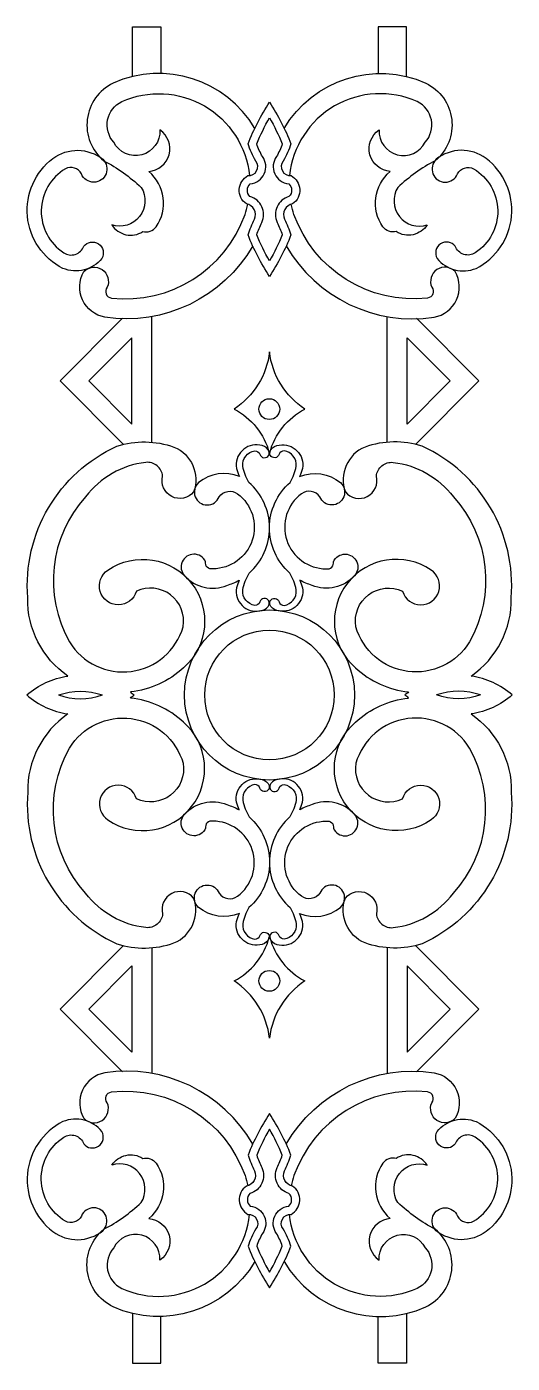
# Model space of a CAD drawing. Extents: x 1465 to 1705, y 914 to 1574.
import ezdxf

# ---------------------------------------------------------------- set-up
doc = ezdxf.new("R2010")
doc.units = 0
doc.header["$LTSCALE"] = 0.85
doc.header["$MEASUREMENT"] = 0
for name, color, linetype in [('3', 3, 'CONTINUOUS'), ('4', 4, 'CONTINUOUS'), ('7', 7, 'CONTINUOUS')]:
    doc.layers.add(name, color=color, linetype=linetype)

msp = doc.modelspace()

# ---------------------------------------------------------------- linework, layer by layer
at = {"layer": '3'}
for points in [[(1584.62, 1451.02, -0.050775), (1574.03, 1471.48, -0.030969), (1577.25, 1479.31, 0.484906), (1573.18, 1486.81, -0.554547), (1573.92, 1500.75, -2.895428), (1573.92, 1500.75, 0.668789), (1577.8, 1507.96, -0.052243), (1574.03, 1516.51, -0.050775), (1584.62, 1536.97, -0.050775), (1595.21, 1516.51, -0.052243), (1591.45, 1507.96, 0.668789), (1595.33, 1500.75, -2.895428), (1595.33, 1500.75, -0.554547), (1596.07, 1486.81, 0.484906), (1592, 1479.31, -0.030969), (1595.21, 1471.48, -0.050775)], [(1584.62, 1458.67, -0.032766), (1578.31, 1471.58, -0.025577), (1580.88, 1477.63, 0.450827), (1574.98, 1490.49, -0.444749), (1575.15, 1496.77, 0.5847), (1581.14, 1510.19, -0.04189), (1578.3, 1516.39, -0.032823), (1584.62, 1529.32, -0.032823), (1590.95, 1516.39, -0.04189), (1588.11, 1510.19, 0.5847), (1594.1, 1496.77, -0.444749), (1594.26, 1490.49, 0.450827), (1588.37, 1477.63, -0.025577), (1590.94, 1471.58, -0.032766)], [(1584.62, 1037.55, 0.050775), (1574.03, 1017.1, 0.030969), (1577.25, 1009.27, -0.484906), (1573.18, 1001.77, 0.554547), (1573.92, 987.82, 2.895428), (1573.92, 987.82, -0.668789), (1577.8, 980.61, 0.052243), (1574.03, 972.07, 0.050775), (1584.62, 951.61, 0.050775), (1595.21, 972.07, 0.052243), (1591.45, 980.61, -0.668789), (1595.33, 987.82, 2.895428), (1595.33, 987.82, 0.554547), (1596.07, 1001.77, -0.484906), (1592, 1009.27, 0.030969), (1595.21, 1017.1, 0.050775)], [(1584.62, 1029.9, 0.032766), (1578.31, 1017, 0.025577), (1580.88, 1010.94, -0.450827), (1574.98, 998.09, 0.444749), (1575.15, 991.81, -0.5847), (1581.14, 978.39, 0.04189), (1578.3, 972.18, 0.032823), (1584.62, 959.26, 0.032823), (1590.95, 972.18, 0.04189), (1588.11, 978.39, -0.5847), (1594.1, 991.81, 0.444749), (1594.26, 998.09, -0.450827), (1588.37, 1010.94, 0.025577), (1590.94, 1017, 0.032766)]]:
    msp.add_lwpolyline(points, format="xyb", close=True, dxfattribs=at)
for centre in [(1584.53, 1385.46), (1584.53, 1103.12)]:
    msp.add_circle(centre, 5.14, dxfattribs=at)
at = {"layer": '4'}
for p, q in [((1512, 1430.31), (1481.22, 1399.37)), ((1526.51, 1369.09), (1526.51, 1431.16)), ((1642.74, 1369.09), (1642.74, 1431.16)), ((1657.24, 1430.31), (1688.03, 1399.37)), ((1516.51, 1420.65), (1495.33, 1399.37)), ((1516.51, 1378.09), (1516.51, 1420.65)), ((1652.74, 1378.09), (1652.74, 1420.65)), ((1652.74, 1420.65), (1673.92, 1399.37)), ((1481.22, 1399.37), (1512.39, 1368.05)), ((1495.33, 1399.37), (1516.51, 1378.09)), ((1673.92, 1399.37), (1652.74, 1378.09)), ((1688.03, 1399.37), (1656.85, 1368.05)), ((1481.22, 1089.2), (1512.39, 1120.53)), ((1526.51, 1119.48), (1526.51, 1057.41)), ((1642.74, 1119.48), (1642.74, 1057.41)), ((1688.03, 1089.2), (1656.85, 1120.53)), ((1495.33, 1089.2), (1516.51, 1110.48)), ((1516.51, 1110.48), (1516.51, 1067.92)), ((1652.74, 1110.48), (1652.74, 1067.92)), ((1673.92, 1089.2), (1652.74, 1110.48)), ((1512, 1058.27), (1481.22, 1089.2)), ((1516.51, 1067.92), (1495.33, 1089.2)), ((1652.74, 1067.92), (1673.92, 1089.2)), ((1657.24, 1058.27), (1688.03, 1089.2))]:
    msp.add_line(p, q, dxfattribs=at)
for points in [[(1516.84, 1549.67), (1516.84, 1574.29), (1530.84, 1574.29), (1530.84, 1551.23)], [(1652.41, 1549.67), (1652.41, 1574.29), (1638.41, 1574.29), (1638.41, 1551.23)], [(1516.84, 938.9), (1516.84, 914.28), (1530.84, 914.28), (1530.84, 937.34)], [(1652.41, 938.9), (1652.41, 914.28), (1638.41, 914.28), (1638.41, 937.34)]]:
    msp.add_lwpolyline(points, dxfattribs=at)
for points in [[(1577.35, 1524.08, 0.382476), (1507.35, 1546.42, 0.547535), (1502.72, 1508.13, -0.068159), (1521.22, 1494.93, -0.69987), (1506.69, 1476.44, 0.414266), (1521.95, 1473.1, 0.29489), (1528.58, 1475.45, 0.38887), (1524.95, 1502.81, 0.707762), (1530.47, 1523.31, -0.807091), (1507.64, 1517.23, -0.495168), (1511.58, 1537.35, -0.510501), (1574.71, 1500.74)], [(1591.9, 1524.08, -0.382476), (1661.9, 1546.42, -0.547535), (1666.52, 1508.13, 0.068159), (1648.03, 1494.93, 0.69987), (1662.56, 1476.44, -0.414266), (1647.3, 1473.1, -0.29489), (1640.67, 1475.45, -0.38887), (1644.3, 1502.81, -0.707762), (1638.78, 1523.31, 0.807091), (1661.6, 1517.23, 0.495168), (1657.67, 1537.35, 0.510501), (1594.54, 1500.74)], [(1576.34, 1466.07, -0.308269), (1503.25, 1430.86, -0.519082), (1492.82, 1453.34, -0.841171), (1504.41, 1445.63, 0.596036), (1506.49, 1440.32, 0.348027), (1572.52, 1481.63, 0.028832), (1573.91, 1486.63)], [(1592.91, 1466.07, 0.308269), (1665.99, 1430.86, 0.519082), (1676.43, 1453.34, 0.841171), (1664.84, 1445.63, -0.596036), (1662.76, 1440.32, -0.348027), (1596.73, 1481.63, -0.028832), (1595.33, 1486.63)], [(1464.62, 1244.29, -0.140312), (1484.94, 1253.67, -0.251274), (1465.11, 1292.3, -0.314815), (1509.2, 1367.16, -0.162734), (1537.42, 1366.75, -0.400794), (1547.14, 1344.61, -0.806008), (1531.77, 1352.36), (1531.77, 1352.36, 0.424918), (1523.46, 1359.14, 0.206814), (1493.73, 1342.15, 0.324511), (1485.79, 1270.53, 0.653246), (1541.96, 1278.02, 0.60458), (1518.86, 1295.52, -1.43308), (1504.76, 1305.97, -0.940202), (1542.17, 1257.72, -0.161366), (1515.85, 1245.8, -0.014714), (1517.71, 1244.29)], [(1704.62, 1244.29, 0.140312), (1684.31, 1253.67, 0.251274), (1704.14, 1292.3, 0.314815), (1660.05, 1367.16, 0.162734), (1631.83, 1366.75, 0.400794), (1622.11, 1344.61, 0.806008), (1637.48, 1352.36), (1637.48, 1352.36, -0.424918), (1645.78, 1359.14, -0.206814), (1675.52, 1342.15, -0.324511), (1683.45, 1270.53, -0.653246), (1627.29, 1278.02, -0.60458), (1650.39, 1295.52, 1.43308), (1664.49, 1305.97, 0.940202), (1627.07, 1257.72, 0.161366), (1653.39, 1245.8, 0.014714), (1651.54, 1244.29)], [(1464.62, 1244.29, 0.140312), (1484.94, 1234.91, 0.251274), (1465.11, 1196.28, 0.314815), (1509.2, 1121.41, 0.162734), (1537.42, 1121.83, 0.400794), (1547.14, 1143.97, 0.806008), (1531.77, 1136.22), (1531.77, 1136.22, -0.424918), (1523.46, 1129.44, -0.206814), (1493.73, 1146.43, -0.324511), (1485.79, 1218.05, -0.653246), (1541.96, 1210.55, -0.60458), (1518.86, 1193.06, 1.43308), (1504.76, 1182.61, 0.940202), (1542.17, 1230.86, 0.161366), (1515.85, 1242.78, 0.014714), (1517.71, 1244.29)], [(1480.3, 1244.29, -0.17126), (1502.03, 1244.29, -0.17126)], [(1480.3, 1244.29, 0.17126), (1502.03, 1244.29, 0.17126)], [(1704.62, 1244.29, -0.140312), (1684.31, 1234.91, -0.251274), (1704.14, 1196.28, -0.314815), (1660.05, 1121.41, -0.162734), (1631.83, 1121.83, -0.400794), (1622.11, 1143.97, -0.806008), (1637.48, 1136.22), (1637.48, 1136.22, 0.424918), (1645.78, 1129.44, 0.206814), (1675.52, 1146.43, 0.324511), (1683.45, 1218.05, 0.653246), (1627.29, 1210.55, 0.60458), (1650.39, 1193.06, -1.43308), (1664.49, 1182.61, -0.940202), (1627.07, 1230.86, -0.161366), (1653.39, 1242.78, -0.014714), (1651.54, 1244.29)], [(1688.95, 1244.29, 0.17126), (1667.21, 1244.29, 0.17126)], [(1688.95, 1244.29, -0.17126), (1667.21, 1244.29, -0.17126)], [(1576.34, 1022.51, 0.308269), (1503.25, 1057.72, 0.519082), (1492.82, 1035.24, 0.841171), (1504.41, 1042.95, -0.596036), (1506.49, 1048.25, -0.348027), (1572.52, 1006.95, -0.028832), (1573.91, 1001.95)], [(1592.91, 1022.51, -0.308269), (1665.99, 1057.72, -0.519082), (1676.43, 1035.24, -0.841171), (1664.84, 1042.95, 0.596036), (1662.76, 1048.25, 0.348027), (1596.73, 1006.95, 0.028832), (1595.33, 1001.95)], [(1577.35, 964.49, -0.382476), (1507.35, 942.16, -0.547535), (1502.72, 980.45, 0.068159), (1521.22, 993.65, 0.69987), (1506.69, 1012.13, -0.414266), (1521.95, 1015.48, -0.29489), (1528.58, 1013.13, -0.38887), (1524.95, 985.77, -0.707762), (1530.47, 965.27, 0.807091), (1507.64, 971.34, 0.495168), (1511.58, 951.22, 0.510501), (1574.71, 987.83)], [(1591.9, 964.49, 0.382476), (1661.9, 942.16, 0.547535), (1666.52, 980.45, -0.068159), (1648.03, 993.65, -0.69987), (1662.56, 1012.13, 0.414266), (1647.3, 1015.48, 0.29489), (1640.67, 1013.13, 0.38887), (1644.3, 985.77, 0.707762), (1638.78, 965.27, -0.807091), (1661.6, 971.34, -0.495168), (1657.67, 951.22, -0.510501), (1594.54, 987.83)]]:
    msp.add_lwpolyline(points, format="xyb", dxfattribs=at)
for points in [[(1501.81, 1459.9, -0.330704), (1482.55, 1454.97, -0.554451), (1477.54, 1509.24, -0.342965), (1502.24, 1508.82, -1.241855), (1491.67, 1501.6, 0.417646), (1483.72, 1504.12, 0.554473), (1482.91, 1462.69, 0.490103), (1492.79, 1465.9, -0.921779)], [(1667.44, 1459.9, 0.330704), (1686.7, 1454.97, 0.554451), (1691.7, 1509.24, 0.342965), (1667.01, 1508.82, 1.241855), (1677.57, 1501.6, -0.417646), (1685.53, 1504.12, -0.554473), (1686.34, 1462.69, -0.490103), (1676.46, 1465.9, 0.921779)], [(1569.64, 1301.01, 0.023813), (1568.25, 1297.21, 0.518336), (1579.78, 1285.78, 0.211883), (1583.97, 1288.06, 1.240179), (1579.85, 1290.24, -0.315006), (1577.41, 1288.56, -0.404486), (1571.45, 1296.2, -0.083505), (1574.57, 1304.52, 0.455762), (1574.37, 1349.26, -0.079772), (1571.45, 1357.23, -0.404486), (1577.41, 1364.87, -0.315006), (1579.85, 1363.19, 1.240179), (1583.97, 1365.37, 0.211883), (1579.78, 1367.65, 0.518336), (1568.25, 1356.22, 0.025472), (1569.75, 1352.16, 0.277324), (1549.54, 1349.19, 1.253608), (1559.76, 1342.14, -0.417646), (1568.81, 1343.66, -0.721564), (1556.58, 1306.58, -0.539393), (1553.04, 1310.13, 1.171209), (1542.61, 1303.19, 0.317404), (1563.56, 1298.42, 0.055885)], [(1599.61, 1301.01, -0.023813), (1600.99, 1297.21, -0.518336), (1589.47, 1285.78, -0.211883), (1585.28, 1288.06, -1.240179), (1589.4, 1290.24, 0.315006), (1591.84, 1288.56, 0.404486), (1597.8, 1296.2, 0.083505), (1594.68, 1304.52, -0.455762), (1594.88, 1349.26, 0.079772), (1597.8, 1357.23, 0.404486), (1591.84, 1364.87, 0.315006), (1589.4, 1363.19, -1.240179), (1585.28, 1365.37, -0.211883), (1589.47, 1367.65, -0.518336), (1600.99, 1356.22, -0.025472), (1599.5, 1352.16, -0.277324), (1619.71, 1349.19, -1.253608), (1609.49, 1342.14, 0.417646), (1600.43, 1343.66, 0.721564), (1612.67, 1306.58, 0.539393), (1616.2, 1310.13, -1.171209), (1626.64, 1303.19, -0.317404), (1605.69, 1298.42, -0.055885)], [(1569.64, 1187.56, -0.023813), (1568.25, 1191.37, -0.518336), (1579.78, 1202.8, -0.211883), (1583.97, 1200.52, -1.240179), (1579.85, 1198.34, 0.315006), (1577.41, 1200.01, 0.404486), (1571.45, 1192.37, 0.083505), (1574.57, 1184.06, -0.455762), (1574.37, 1139.32, 0.079772), (1571.45, 1131.35, 0.404486), (1577.41, 1123.71, 0.315006), (1579.85, 1125.39, -1.240179), (1583.97, 1123.21, -0.211883), (1579.78, 1120.93, -0.518336), (1568.25, 1132.36, -0.025472), (1569.75, 1136.42, -0.277324), (1549.54, 1139.39, -1.253608), (1559.76, 1146.44, 0.417646), (1568.81, 1144.92, 0.721564), (1556.58, 1182, 0.539393), (1553.04, 1178.45, -1.171209), (1542.61, 1185.39, -0.317404), (1563.56, 1190.16, -0.055885)], [(1599.61, 1187.56, 0.023813), (1600.99, 1191.37, 0.518336), (1589.47, 1202.8, 0.211883), (1585.28, 1200.52, 1.240179), (1589.4, 1198.34, -0.315006), (1591.84, 1200.01, -0.404486), (1597.8, 1192.37, -0.083505), (1594.68, 1184.06, 0.455762), (1594.88, 1139.32, -0.079772), (1597.8, 1131.35, -0.404486), (1591.84, 1123.71, -0.315006), (1589.4, 1125.39, 1.240179), (1585.28, 1123.21, 0.211883), (1589.47, 1120.93, 0.518336), (1600.99, 1132.36, 0.025472), (1599.5, 1136.42, 0.277324), (1619.71, 1139.39, 1.253608), (1609.49, 1146.44, -0.417646), (1600.43, 1144.92, -0.721564), (1612.67, 1182, -0.539393), (1616.2, 1178.45, 1.171209), (1626.64, 1185.39, 0.317404), (1605.69, 1190.16, 0.055885)], [(1501.81, 1028.68, 0.330704), (1482.55, 1033.61, 0.554451), (1477.54, 979.33, 0.342965), (1502.24, 979.76, 1.241855), (1491.67, 986.98, -0.417646), (1483.72, 984.45, -0.554473), (1482.91, 1025.89, -0.490103), (1492.79, 1022.67, 0.921779)], [(1667.44, 1028.68, -0.330704), (1686.7, 1033.61, -0.554451), (1691.7, 979.33, -0.342965), (1667.01, 979.76, -1.241855), (1677.57, 986.98, 0.417646), (1685.53, 984.45, 0.554473), (1686.34, 1025.89, 0.490103), (1676.46, 1022.67, -0.921779)]]:
    msp.add_lwpolyline(points, format="xyb", close=True, dxfattribs=at)
for radius in [42, 32]:
    msp.add_circle((1584.62, 1244.29), radius, dxfattribs=at)
at = {"layer": '7'}
for points in [[(1584.72, 1363.83, -0.209689), (1602.09, 1385.51, -0.223552), (1584.62, 1413.81, -0.223552), (1567.15, 1385.51, -0.209689), (1584.53, 1363.83)], [(1584.72, 1124.75, 0.209689), (1602.09, 1103.07, 0.223552), (1584.62, 1074.76, 0.223552), (1567.15, 1103.07, 0.209689), (1584.53, 1124.75)]]:
    msp.add_lwpolyline(points, format="xyb", dxfattribs=at)

doc.saveas('drawing.dxf')
